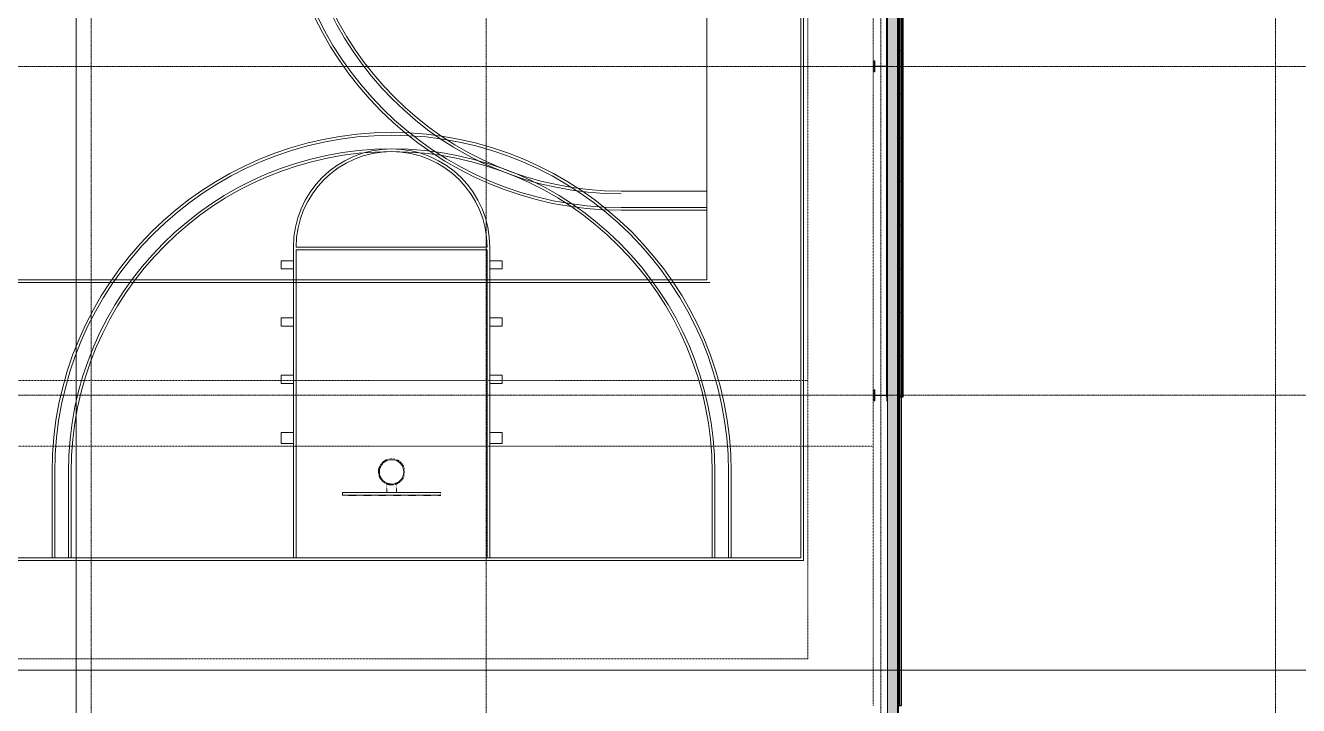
# Model space of a CAD drawing. Header units: inches. Extents: x 19712 to 27543, y -26063 to -18659.
# Drawn here: x 25354 to 26287, y -22336 to -21837 of the extents above; entities that cross this region are included whole.
import ezdxf

# ---------------------------------------------------------------- set-up
doc = ezdxf.new("R2010")
doc.units = ezdxf.units.IN
doc.header["$MEASUREMENT"] = 0
for name, pattern in [('Dash', [0.25, 0.125, -0.125]), ('Dash 1_16_', [0.125, 0.0625, -0.0625]), ('Grid Line 1_2_', [0.875, 0.5, -0.125, 0.125, -0.125])]:
    doc.linetypes.add(name, pattern=pattern)
for name, color, linetype, lineweight in [('A-FLOR-CLRS', 90, 'Dash 1_16_', 9), ('A-FLOR-OTLN', 90, 'Continuous', 9), ('A-WALL', 113, 'Continuous', 9), ('A-WALL-PATT', 111, 'Continuous', 25), ('G-ANNO-SYMB', 111, 'Continuous', 9), ('L-SITE-WALL', 31, 'Continuous', 9), ('Q-SPCQ', 91, 'Continuous', 9), ('Q-SPCQ-HDLN', 91, 'Dash', 9), ('S-BEAM', 12, 'Continuous', 9), ('S-COLS', 52, 'Continuous', 9), ('S-GRID', 1, 'Continuous', 9)]:
    doc.layers.add(name, color=color, linetype=linetype, lineweight=lineweight)

# ---------------------------------------------------------------- blocks, each defined once
blk = doc.blocks.new('Girt_Z - 8_D-790722-Site Plan - Phase 1')
at = {"layer": 'S-BEAM'}
for points in [[(25985.85, -22357.09), (25985.94, -22357.09), (25985.85, -21187.06), (25985.76, -21187.06), (25985.78, -22357.09)], [(25993.11, -22357.09), (25993.11, -21187.06), (25985.94, -21187.06), (25985.94, -22357.09)], [(25993.76, -22357.09), (25993.76, -21187.06), (25993.18, -21187.06), (25993.18, -22357.09)]]:
    blk.add_hatch(color=256, dxfattribs=at).paths.add_polyline_path(points, flags=0)
for p, q in [((25985.76, -21187.06), (25985.76, -22357.09)), ((25993.11, -22357.09), (25993.11, -21187.06)), ((25993.18, -22357.09), (25993.18, -21187.06)), ((25993.76, -22357.09), (25993.76, -21187.06))]:
    blk.add_line(p, q, dxfattribs=at)
blk = doc.blocks.new('Basketball_Backstop-Performance_Sports_Systems-3103-Ceiling_Hung - 27_-0_ to 27_-11 7_8_-652462-Site Plan - Phase 1')
at = {"layer": 'Q-SPCQ-HDLN'}
for p, q in [((-36, 0), (-36, 2.25)), ((-36, 2.25), (36, 2.25)), ((36, 2.25), (36, 0)), ((36, 0), (-36, 0)), ((-3.5, 0), (-3.5, -6.16)), ((3.5, 0), (3.5, -6.16))]:
    blk.add_line(p, q, dxfattribs=at)
for radius in [9.63, 9]:
    blk.add_circle((0, -15.13), radius, dxfattribs=at)

msp = doc.modelspace()

# ---------------------------------------------------------------- hatches: boundary and pattern name
at = {"layer": 'A-WALL', "transparency": 33554649}
msp.add_hatch(color=256, dxfattribs=at).paths.add_polyline_path([(25994.98, -22336.37), (25995.94, -22336.37), (25995.94, -22110.12), (25994.37, -22110.12), (25994.37, -22336.37)], flags=0)
at = {"layer": 'A-WALL-PATT', "lineweight": 9}
h = msp.add_hatch(dxfattribs=at)
h.set_pattern_fill('FP_8', color=256, style=0, pattern_type=2)
h.set_pattern_definition([(0, (0, 0), (0, 32), []), (90, (0, 0), (-32, 2e-15), [])])
h.paths.add_polyline_path([(25994.51, -22110.05), (25995.51, -22110.05), (25995.51, -21125.54), (25994.51, -21125.54), (25994.51, -21896.3)], flags=0)
at = {"layer": 'L-SITE-WALL'}
for points in [[(25985.13, -22110.05), (25985.76, -22110.05), (25985.75, -21125.54), (25985.13, -21125.54), (25985.13, -21896.3)], [(25993.76, -22110.05), (25994.51, -22110.05), (25994.51, -21125.54), (25993.76, -21125.54), (25993.76, -21896.3)], [(25995.51, -22110.05), (25996.26, -22110.05), (25996.26, -21125.54), (25995.51, -21125.54), (25995.51, -21896.3)], [(25996.26, -22110.05), (25997.26, -22110.05), (25997.26, -21125.54), (25996.26, -21125.54), (25996.26, -21896.3)]]:
    msp.add_hatch(color=256, dxfattribs=at).paths.add_polyline_path(points, flags=0)
at = {"layer": 'S-COLS'}
h = msp.add_hatch(dxfattribs=at)
h.set_pattern_fill('FP_1', color=256, style=0, pattern_type=2)
h.set_pattern_definition([(45, (0, 0), (-25.342707, 25.342707), []), (45, (0, 38.4), (-25.342707, 25.342707), [])])
h.paths.add_polyline_path([(25976.46, -21871.53), (25976.46, -21868.39), (25976.66, -21867.9), (25977.15, -21867.7), (25984.63, -21867.7), (25985.12, -21867.9), (25985.32, -21868.39), (25985.32, -21871.53), (25985.76, -21871.53), (25985.76, -21863.57), (25985.32, -21863.57), (25985.32, -21866.72), (25985.12, -21867.21), (25984.63, -21867.41), (25977.15, -21867.41), (25976.66, -21867.21), (25976.46, -21866.72), (25976.46, -21863.57), (25976.02, -21863.57), (25976.02, -21871.53)], flags=0)

# ---------------------------------------------------------------- linework, layer by layer
at = {"layer": 'A-FLOR-CLRS'}
for p, q in [((25927.39, -22302.05), (25927.39, -21146.05)), ((25975.39, -22336.66), (25975.39, -21157.45)), ((25927.39, -22098.05), (24651.39, -22098.05)), ((25975.39, -22146.05), (24603.39, -22146.05)), ((24651.39, -22302.05), (25927.39, -22302.05))]:
    msp.add_line(p, q, dxfattribs=at)
at = {"layer": 'A-FLOR-OTLN'}
for p, q in [((25924.17, -21218.05), (25924.17, -22230.05)), ((25922.17, -21220.05), (25922.17, -22228.05)), ((25853.39, -22024.05), (25853.39, -21424.05)), ((25790.39, -21959.05), (25853.39, -21959.05)), ((25790.39, -21971.05), (25853.39, -21971.05)), ((25790.39, -21973.05), (25853.39, -21973.05)), ((25550.17, -22000.05), (25550.17, -22228.05)), ((25692.17, -22000.05), (25552.17, -22000.05)), ((25692.17, -22002.05), (25552.17, -22002.05)), ((25552.17, -22002.05), (25552.17, -22228.05)), ((25692.17, -22002.05), (25692.17, -22228.05)), ((25694.17, -22000.05), (25694.17, -22228.05)), ((25541.17, -22010.05), (25541.17, -22016.05)), ((25550.17, -22010.05), (25541.17, -22010.05)), ((25694.17, -22010.05), (25703.17, -22010.05)), ((25703.17, -22010.05), (25703.17, -22016.05)), ((25550.17, -22016.05), (25541.17, -22016.05)), ((25694.17, -22016.05), (25703.17, -22016.05)), ((24723.39, -22026.05), (25855.39, -22026.05)), ((24725.39, -22024.05), (25853.39, -22024.05)), ((25541.17, -22052.05), (25541.17, -22058.05)), ((25550.17, -22052.05), (25541.17, -22052.05)), ((25550.17, -22058.05), (25541.17, -22058.05)), ((25694.17, -22052.05), (25703.17, -22052.05)), ((25694.17, -22058.05), (25703.17, -22058.05)), ((25703.17, -22052.05), (25703.17, -22058.05)), ((25541.17, -22094.05), (25541.17, -22100.05)), ((25550.17, -22094.05), (25541.17, -22094.05)), ((25694.17, -22094.05), (25703.17, -22094.05)), ((25703.17, -22094.05), (25703.17, -22100.05)), ((25550.17, -22100.05), (25541.17, -22100.05)), ((25694.17, -22100.05), (25703.17, -22100.05)), ((25541.17, -22136.05), (25541.17, -22144.05)), ((25550.17, -22136.05), (25541.17, -22136.05)), ((25694.17, -22136.05), (25703.17, -22136.05)), ((25703.17, -22136.05), (25703.17, -22144.05)), ((25550.17, -22144.05), (25541.17, -22144.05)), ((25694.17, -22144.05), (25703.17, -22144.05)), ((25373.17, -22165.05), (25373.17, -22228.05)), ((25375.17, -22165.05), (25375.17, -22228.05)), ((25385.17, -22165.05), (25385.17, -22228.05)), ((25387.17, -22165.05), (25387.17, -22228.05)), ((25857.17, -22165.05), (25857.17, -22228.05)), ((25859.17, -22165.05), (25859.17, -22228.05)), ((25869.17, -22165.05), (25869.17, -22228.05)), ((25871.17, -22165.05), (25871.17, -22228.05)), ((25658.17, -22180.05), (25586.17, -22180.05)), ((25658.17, -22182.05), (25586.17, -22182.05)), ((24654.61, -22230.05), (25924.17, -22230.05)), ((24656.61, -22228.05), (25922.17, -22228.05))]:
    msp.add_line(p, q, dxfattribs=at)
msp.add_circle((25622.17, -22165.05), 9, dxfattribs=at)
for centre, radius, start, end in [((25790.39, -21724.05), 249, 180, 270), ((25790.39, -21724.05), 247, 180, 270), ((25790.39, -21724.05), 237, 180, 270), ((25790.39, -21724.05), 235, 180, 270), ((25622.17, -22165.05), 249, 90, 180), ((25622.17, -22165.05), 247, 90, 180), ((25622.17, -22165.05), 249, 0, 90), ((25622.17, -22165.05), 247, 0, 90), ((25622.17, -22165.05), 237, 90, 180), ((25622.17, -22000.05), 72, 0, 180), ((25622.17, -22165.05), 237, 0, 90), ((25622.17, -22165.05), 235, 90, 180), ((25622.17, -22000.05), 70, 360, 180), ((25622.17, -22165.05), 235, 0, 90)]:
    msp.add_arc(centre, radius, start, end, dxfattribs=at)
at = {"layer": 'A-WALL'}
for p, q in [((25994.51, -22110.05), (25994.51, -21125.54)), ((25995.51, -22110.05), (25995.51, -21125.54)), ((25996.26, -22110.05), (25996.26, -21125.54))]:
    msp.add_line(p, q, dxfattribs=at)
at = {"layer": 'A-WALL', "lineweight": 25}
for p, q in [((25994.37, -22110.12), (25994.37, -22336.37)), ((25995.94, -22110.12), (25994.37, -22110.12)), ((25995.94, -22336.37), (25995.94, -22110.12)), ((25994.37, -22336.37), (25995.94, -22336.37))]:
    msp.add_line(p, q, dxfattribs=at)
at = {"layer": 'G-ANNO-SYMB'}
for p, q in [((25390.9, -19497.03), (25390.9, -23666.35)), ((27080.52, -22310.53), (20003.25, -22310.53))]:
    msp.add_line(p, q, dxfattribs=at)
at = {"layer": 'L-SITE-WALL', "lineweight": 25}
for p, q in [((25985.13, -21125.54), (25985.13, -22110.05)), ((25997.26, -22110.05), (25997.26, -21125.54)), ((25985.13, -22110.05), (25985.78, -22110.05)), ((25993.76, -22110.05), (25997.26, -22110.05))]:
    msp.add_line(p, q, dxfattribs=at)
at = {"layer": 'S-BEAM'}
msp.add_line((25985.76, -22358.8), (25985.76, -21150.05), dxfattribs=at)
at = {"layer": 'S-COLS', "lineweight": 15}
for p, q in [((25976.46, -21863.57), (25976.02, -21863.57)), ((25976.02, -21863.57), (25976.02, -21871.53)), ((25976.02, -21871.53), (25976.46, -21871.53)), ((25976.46, -21866.72), (25976.46, -21863.57)), ((25976.46, -21871.53), (25976.46, -21868.39)), ((25984.63, -21867.41), (25977.15, -21867.41)), ((25977.15, -21867.7), (25984.63, -21867.7)), ((25985.76, -21863.57), (25985.32, -21863.57)), ((25985.32, -21863.57), (25985.32, -21866.72)), ((25985.32, -21868.39), (25985.32, -21871.53)), ((25985.32, -21871.53), (25985.76, -21871.53)), ((25976.46, -22104.82), (25976.02, -22104.82)), ((25976.02, -22104.82), (25976.02, -22112.78)), ((25976.46, -22107.97), (25976.46, -22104.82)), ((25985.76, -22104.82), (25985.32, -22104.82)), ((25985.32, -22104.82), (25985.32, -22107.97)), ((25976.02, -22112.78), (25976.46, -22112.78)), ((25976.46, -22112.78), (25976.46, -22109.64)), ((25984.63, -22108.66), (25977.15, -22108.66)), ((25977.15, -22108.95), (25984.63, -22108.95)), ((25985.32, -22109.64), (25985.32, -22112.78)), ((25985.32, -22112.78), (25985.76, -22112.78))]:
    msp.add_line(p, q, dxfattribs=at)
for centre, start, end in [((25977.15, -21866.72), 180, 270), ((25977.15, -21868.39), 90, 180), ((25984.63, -21866.72), 270, 0), ((25984.63, -21868.39), 0, 90), ((25977.15, -22107.97), 180, 270), ((25977.15, -22109.64), 90, 180), ((25984.63, -22107.97), 270, 0), ((25984.63, -22109.64), 0, 90)]:
    msp.add_arc(centre, 0.691, start, end, dxfattribs=at)
at = {"layer": 'S-GRID', "linetype": 'Grid Line 1_2_'}
for p, q in [((25401.89, -23874.7), (25401.89, -18787.2)), ((25691.39, -23874.7), (25691.39, -18787.2)), ((25980.89, -23874.7), (25980.89, -18787.2)), ((26270.39, -23874.7), (26270.39, -18787.2)), ((26875.46, -21867.55), (19848.99, -21867.55)), ((26875.46, -22108.8), (19848.99, -22108.8))]:
    msp.add_line(p, q, dxfattribs=at)

# ---------------------------------------------------------------- block references
at = {"layer": 'Q-SPCQ', "rotation": 180}
msp.add_blockref('Basketball_Backstop-Performance_Sports_Systems-3103-Ceiling_Hung - 27_-0_ to 27_-11 7_8_-652462-Site Plan - Phase 1', (25622.17, -22180.05), dxfattribs=at)
at = {"layer": 'S-BEAM'}
msp.add_blockref('Girt_Z - 8_D-790722-Site Plan - Phase 1', (0, 0), dxfattribs=at)

doc.saveas('drawing.dxf')
